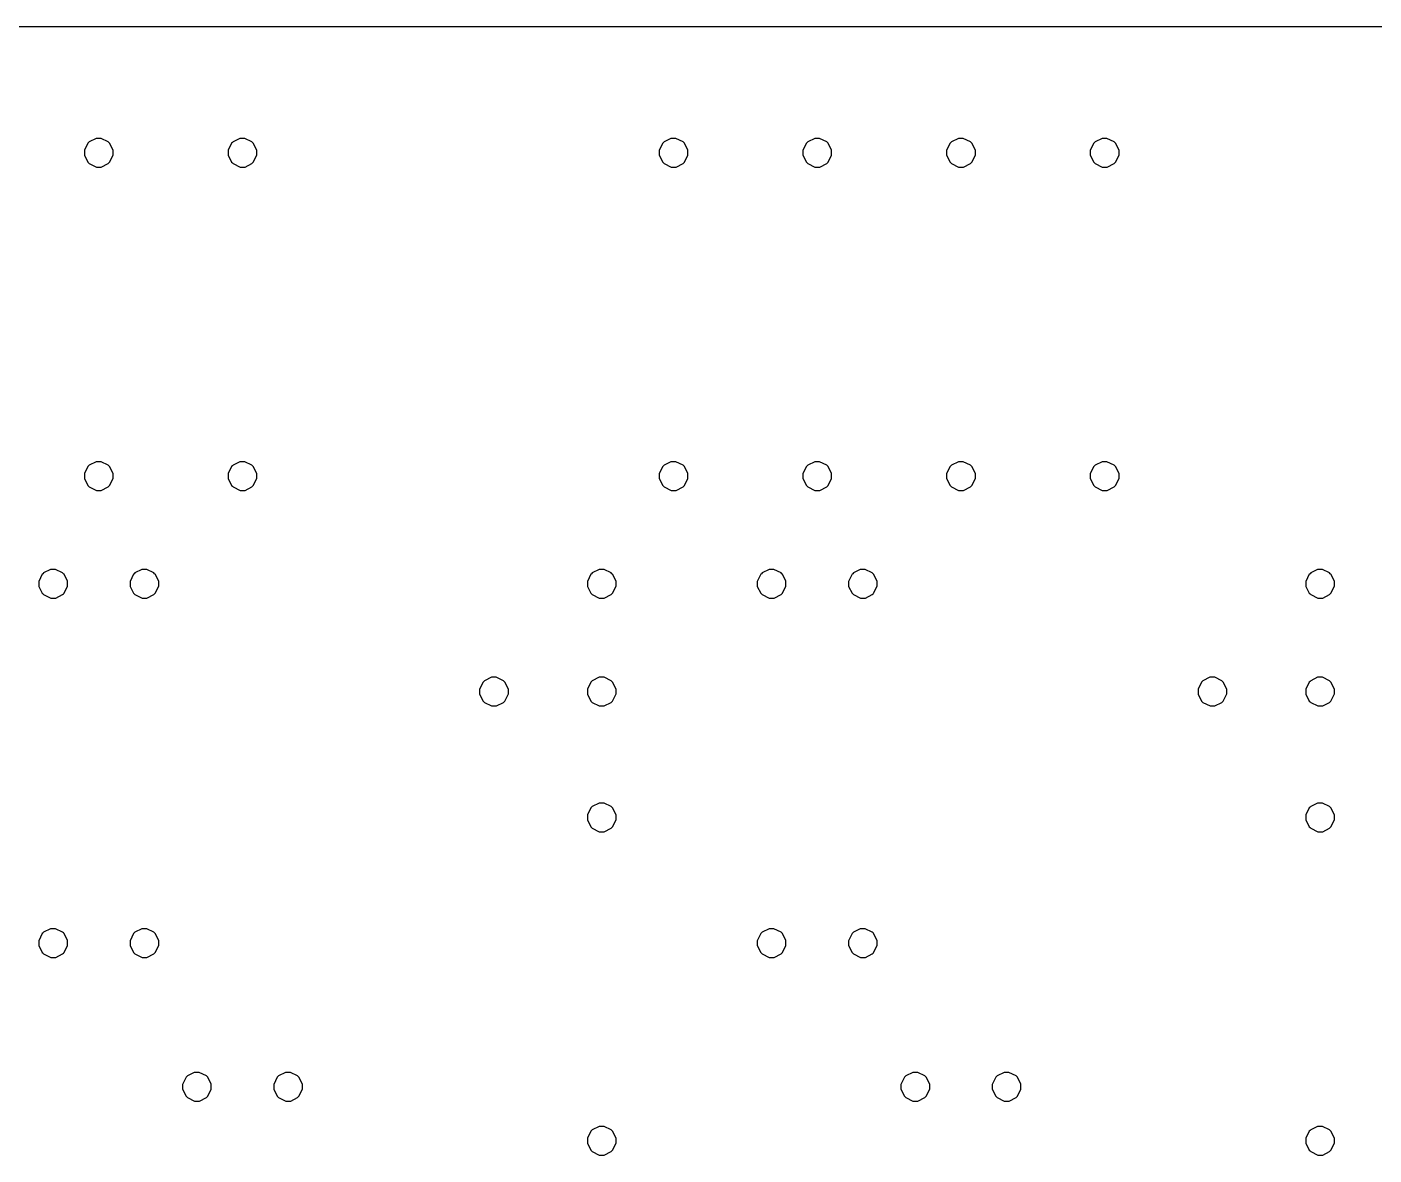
# Model space of a CAD drawing. Extents: x 0 to 294, y 0 to 70.
# Drawn here: x 36.5 to 74, y 38.6 to 70 of the extents above; entities that cross this region are included whole.
import ezdxf

# ---------------------------------------------------------------- set-up
doc = ezdxf.new("R2010")
doc.units = 0
doc.layers.get('0').update_dxf_attribs({"linetype": 'CONTINUOUS'})

msp = doc.modelspace()

# ---------------------------------------------------------------- linework, layer by layer
at = {"color": 0}
for p, q in [((55.1243, 70.0003), (0, 70.0003)), ((220.5, 70.0003), (55.1243, 70.0003)), ((38.1977, 66.7646), (38.1, 66.566)), ((38.2171, 66.7826), (38.1977, 66.7646)), ((38.2351, 66.8016), (38.2171, 66.7826)), ((38.4281, 66.8997), (38.2351, 66.8016)), ((38.4997, 66.8997), (38.4281, 66.8997)), ((38.5643, 66.8997), (38.4997, 66.8997)), ((38.7629, 66.8016), (38.5643, 66.8997)), ((38.7823, 66.7826), (38.7629, 66.8016)), ((38.7999, 66.7646), (38.7823, 66.7826)), ((38.8994, 66.5716), (38.7999, 66.7646)), ((42.1982, 66.7646), (42.1005, 66.566)), ((42.2176, 66.7826), (42.1982, 66.7646)), ((42.2356, 66.8016), (42.2176, 66.7826)), ((42.4286, 66.8997), (42.2356, 66.8016)), ((42.5002, 66.8997), (42.4286, 66.8997)), ((42.5648, 66.8997), (42.5002, 66.8997)), ((42.7634, 66.8016), (42.5648, 66.8997)), ((42.7824, 66.7826), (42.7634, 66.8016)), ((42.8004, 66.7646), (42.7824, 66.7826)), ((42.8995, 66.5716), (42.8004, 66.7646)), ((54.1983, 66.7646), (54.1002, 66.566)), ((54.2177, 66.7826), (54.1983, 66.7646)), ((54.2354, 66.8016), (54.2177, 66.7826)), ((54.4283, 66.8997), (54.2354, 66.8016)), ((54.4999, 66.8997), (54.4283, 66.8997)), ((54.5648, 66.8997), (54.4999, 66.8997)), ((54.7631, 66.8016), (54.5648, 66.8997)), ((54.7825, 66.7826), (54.7631, 66.8016)), ((54.8005, 66.7646), (54.7825, 66.7826)), ((54.8996, 66.5716), (54.8005, 66.7646)), ((58.1974, 66.7646), (58.0993, 66.566)), ((58.2164, 66.7826), (58.1974, 66.7646)), ((58.2344, 66.8016), (58.2164, 66.7826)), ((58.4288, 66.8997), (58.2344, 66.8016)), ((58.5004, 66.8997), (58.4288, 66.8997)), ((58.5653, 66.8997), (58.5004, 66.8997)), ((58.7636, 66.8016), (58.5653, 66.8997)), ((58.783, 66.7826), (58.7636, 66.8016)), ((58.801, 66.7646), (58.783, 66.7826)), ((58.9001, 66.5716), (58.801, 66.7646)), ((62.1979, 66.7646), (62.0998, 66.566)), ((62.2169, 66.7826), (62.1979, 66.7646)), ((62.2349, 66.8016), (62.2169, 66.7826)), ((62.4279, 66.8997), (62.2349, 66.8016)), ((62.4995, 66.8997), (62.4279, 66.8997)), ((62.5658, 66.8997), (62.4995, 66.8997)), ((62.7641, 66.8016), (62.5658, 66.8997)), ((62.7835, 66.7826), (62.7641, 66.8016)), ((62.8015, 66.7646), (62.7835, 66.7826)), ((62.9006, 66.5716), (62.8015, 66.7646)), ((66.198, 66.7646), (66.1003, 66.566)), ((66.2174, 66.7826), (66.198, 66.7646)), ((66.2354, 66.8016), (66.2174, 66.7826)), ((66.4284, 66.8997), (66.2354, 66.8016)), ((66.5, 66.8997), (66.4284, 66.8997)), ((66.5649, 66.8997), (66.5, 66.8997)), ((66.7632, 66.8016), (66.5649, 66.8997)), ((66.7826, 66.7826), (66.7632, 66.8016)), ((66.8002, 66.7646), (66.7826, 66.7826)), ((66.8997, 66.5716), (66.8002, 66.7646)), ((38.1, 66.566), (38.1, 66.5)), ((38.1, 66.5), (38.1, 66.4298)), ((38.1, 66.4298), (38.1977, 66.2368)), ((38.7999, 66.2368), (38.8994, 66.4351)), ((38.8994, 66.5), (38.8994, 66.5716)), ((38.8994, 66.4351), (38.8994, 66.5)), ((42.1005, 66.566), (42.1005, 66.5)), ((42.1005, 66.5), (42.1005, 66.4298)), ((42.1005, 66.4298), (42.1982, 66.2368)), ((42.8004, 66.2368), (42.8995, 66.4351)), ((42.8995, 66.5), (42.8995, 66.5716)), ((42.8995, 66.4351), (42.8995, 66.5)), ((54.1002, 66.566), (54.1002, 66.5)), ((54.1002, 66.5), (54.1002, 66.4298)), ((54.1002, 66.4298), (54.1983, 66.2368)), ((54.8005, 66.2368), (54.8996, 66.4351)), ((54.8996, 66.5), (54.8996, 66.5716)), ((54.8996, 66.4351), (54.8996, 66.5)), ((58.0993, 66.566), (58.0993, 66.5)), ((58.0993, 66.5), (58.0993, 66.4298)), ((58.0993, 66.4298), (58.1974, 66.2368)), ((58.801, 66.2368), (58.9001, 66.4351)), ((58.9001, 66.5), (58.9001, 66.5716)), ((58.9001, 66.4351), (58.9001, 66.5)), ((62.0998, 66.566), (62.0998, 66.5)), ((62.0998, 66.5), (62.0998, 66.4298)), ((62.0998, 66.4298), (62.1979, 66.2368)), ((62.8015, 66.2368), (62.9006, 66.4351)), ((62.9006, 66.5), (62.9006, 66.5716)), ((62.9006, 66.4351), (62.9006, 66.5)), ((66.1003, 66.566), (66.1003, 66.5)), ((66.1003, 66.5), (66.1003, 66.4298)), ((66.1003, 66.4298), (66.198, 66.2368)), ((66.8002, 66.2368), (66.8997, 66.4351)), ((66.8997, 66.5), (66.8997, 66.5716)), ((66.8997, 66.4351), (66.8997, 66.5)), ((38.1977, 66.2368), (38.2171, 66.2174)), ((38.2171, 66.2174), (38.2351, 66.1995)), ((38.2351, 66.1995), (38.4334, 66.1003)), ((38.4334, 66.1003), (38.4997, 66.1003)), ((38.4997, 66.1003), (38.5699, 66.1003)), ((38.5699, 66.1003), (38.7629, 66.1995)), ((38.7629, 66.1995), (38.7823, 66.2174)), ((38.7823, 66.2174), (38.7999, 66.2368)), ((42.1982, 66.2368), (42.2176, 66.2174)), ((42.2176, 66.2174), (42.2356, 66.1995)), ((42.2356, 66.1995), (42.4339, 66.1003)), ((42.4339, 66.1003), (42.5002, 66.1003)), ((42.5002, 66.1003), (42.5704, 66.1003)), ((42.5704, 66.1003), (42.7634, 66.1995)), ((42.7634, 66.1995), (42.7824, 66.2174)), ((42.7824, 66.2174), (42.8004, 66.2368)), ((54.1983, 66.2368), (54.2177, 66.2174)), ((54.2177, 66.2174), (54.2354, 66.1995)), ((54.2354, 66.1995), (54.434, 66.1003)), ((54.434, 66.1003), (54.4999, 66.1003)), ((54.4999, 66.1003), (54.5705, 66.1003)), ((54.5705, 66.1003), (54.7631, 66.1995)), ((54.7631, 66.1995), (54.7825, 66.2174)), ((54.7825, 66.2174), (54.8005, 66.2368)), ((58.1974, 66.2368), (58.2164, 66.2174)), ((58.2164, 66.2174), (58.2344, 66.1995)), ((58.2344, 66.1995), (58.4331, 66.1003)), ((58.4331, 66.1003), (58.5004, 66.1003)), ((58.5004, 66.1003), (58.5706, 66.1003)), ((58.5706, 66.1003), (58.7636, 66.1995)), ((58.7636, 66.1995), (58.783, 66.2174)), ((58.783, 66.2174), (58.801, 66.2368)), ((62.1979, 66.2368), (62.2169, 66.2174)), ((62.2169, 66.2174), (62.2349, 66.1995)), ((62.2349, 66.1995), (62.4336, 66.1003)), ((62.4336, 66.1003), (62.4995, 66.1003)), ((62.4995, 66.1003), (62.5697, 66.1003)), ((62.5697, 66.1003), (62.7641, 66.1995)), ((62.7641, 66.1995), (62.7835, 66.2174)), ((62.7835, 66.2174), (62.8015, 66.2368)), ((66.198, 66.2368), (66.2174, 66.2174)), ((66.2174, 66.2174), (66.2354, 66.1995)), ((66.2354, 66.1995), (66.4337, 66.1003)), ((66.4337, 66.1003), (66.5, 66.1003)), ((66.5, 66.1003), (66.5702, 66.1003)), ((66.5702, 66.1003), (66.7632, 66.1995)), ((66.7632, 66.1995), (66.7826, 66.2174)), ((66.7826, 66.2174), (66.8002, 66.2368)), ((38.1977, 57.7645), (38.1, 57.5663)), ((38.2171, 57.7825), (38.1977, 57.7645)), ((38.2351, 57.8019), (38.2171, 57.7825)), ((38.4281, 57.8997), (38.2351, 57.8019)), ((38.4997, 57.8997), (38.4281, 57.8997)), ((38.5643, 57.8997), (38.4997, 57.8997)), ((38.7629, 57.8019), (38.5643, 57.8997)), ((38.7823, 57.7825), (38.7629, 57.8019)), ((38.7999, 57.7645), (38.7823, 57.7825)), ((38.8994, 57.5716), (38.7999, 57.7645)), ((42.1982, 57.7645), (42.1005, 57.5663)), ((42.2176, 57.7825), (42.1982, 57.7645)), ((42.2356, 57.8019), (42.2176, 57.7825)), ((42.4286, 57.8997), (42.2356, 57.8019)), ((42.5002, 57.8997), (42.4286, 57.8997)), ((42.5648, 57.8997), (42.5002, 57.8997)), ((42.7634, 57.8019), (42.5648, 57.8997)), ((42.7824, 57.7825), (42.7634, 57.8019)), ((42.8004, 57.7645), (42.7824, 57.7825)), ((42.8995, 57.5716), (42.8004, 57.7645)), ((54.1983, 57.7645), (54.1002, 57.5663)), ((54.2177, 57.7825), (54.1983, 57.7645)), ((54.2354, 57.8019), (54.2177, 57.7825)), ((54.4283, 57.8997), (54.2354, 57.8019)), ((54.4999, 57.8997), (54.4283, 57.8997)), ((54.5648, 57.8997), (54.4999, 57.8997)), ((54.7631, 57.8019), (54.5648, 57.8997)), ((54.7825, 57.7825), (54.7631, 57.8019)), ((54.8005, 57.7645), (54.7825, 57.7825)), ((54.8996, 57.5716), (54.8005, 57.7645)), ((58.1974, 57.7645), (58.0993, 57.5663)), ((58.2164, 57.7825), (58.1974, 57.7645)), ((58.2344, 57.8019), (58.2164, 57.7825)), ((58.4288, 57.8997), (58.2344, 57.8019)), ((58.5004, 57.8997), (58.4288, 57.8997)), ((58.5653, 57.8997), (58.5004, 57.8997)), ((58.7636, 57.8019), (58.5653, 57.8997)), ((58.783, 57.7825), (58.7636, 57.8019)), ((58.801, 57.7645), (58.783, 57.7825)), ((58.9001, 57.5716), (58.801, 57.7645)), ((62.1979, 57.7645), (62.0998, 57.5663)), ((62.2169, 57.7825), (62.1979, 57.7645)), ((62.2349, 57.8019), (62.2169, 57.7825)), ((62.4279, 57.8997), (62.2349, 57.8019)), ((62.4995, 57.8997), (62.4279, 57.8997)), ((62.5658, 57.8997), (62.4995, 57.8997)), ((62.7641, 57.8019), (62.5658, 57.8997)), ((62.7835, 57.7825), (62.7641, 57.8019)), ((62.8015, 57.7645), (62.7835, 57.7825)), ((62.9006, 57.5716), (62.8015, 57.7645)), ((66.198, 57.7645), (66.1003, 57.5663)), ((66.2174, 57.7825), (66.198, 57.7645)), ((66.2354, 57.8019), (66.2174, 57.7825)), ((66.4284, 57.8997), (66.2354, 57.8019)), ((66.5, 57.8997), (66.4284, 57.8997)), ((66.5649, 57.8997), (66.5, 57.8997)), ((66.7632, 57.8019), (66.5649, 57.8997)), ((66.7826, 57.7825), (66.7632, 57.8019)), ((66.8002, 57.7645), (66.7826, 57.7825)), ((66.8997, 57.5716), (66.8002, 57.7645)), ((38.1, 57.5663), (38.1, 57.5)), ((38.1, 57.5), (38.1, 57.4298)), ((38.1, 57.4298), (38.1977, 57.2368)), ((38.7999, 57.2368), (38.8994, 57.4354)), ((38.8994, 57.5), (38.8994, 57.5716)), ((38.8994, 57.4354), (38.8994, 57.5)), ((42.1005, 57.5663), (42.1005, 57.5)), ((42.1005, 57.5), (42.1005, 57.4298)), ((42.1005, 57.4298), (42.1982, 57.2368)), ((42.8004, 57.2368), (42.8995, 57.4354)), ((42.8995, 57.5), (42.8995, 57.5716)), ((42.8995, 57.4354), (42.8995, 57.5)), ((54.1002, 57.5663), (54.1002, 57.5)), ((54.1002, 57.5), (54.1002, 57.4298)), ((54.1002, 57.4298), (54.1983, 57.2368)), ((54.8005, 57.2368), (54.8996, 57.4354)), ((54.8996, 57.5), (54.8996, 57.5716)), ((54.8996, 57.4354), (54.8996, 57.5)), ((58.0993, 57.5663), (58.0993, 57.5)), ((58.0993, 57.5), (58.0993, 57.4298)), ((58.0993, 57.4298), (58.1974, 57.2368)), ((58.801, 57.2368), (58.9001, 57.4354)), ((58.9001, 57.5), (58.9001, 57.5716)), ((58.9001, 57.4354), (58.9001, 57.5)), ((62.0998, 57.5663), (62.0998, 57.5)), ((62.0998, 57.5), (62.0998, 57.4298)), ((62.0998, 57.4298), (62.1979, 57.2368)), ((62.8015, 57.2368), (62.9006, 57.4354)), ((62.9006, 57.5), (62.9006, 57.5716)), ((62.9006, 57.4354), (62.9006, 57.5)), ((66.1003, 57.5663), (66.1003, 57.5)), ((66.1003, 57.5), (66.1003, 57.4298)), ((66.1003, 57.4298), (66.198, 57.2368)), ((66.8002, 57.2368), (66.8997, 57.4354)), ((66.8997, 57.5), (66.8997, 57.5716)), ((66.8997, 57.4354), (66.8997, 57.5)), ((38.1977, 57.2368), (38.2171, 57.2174)), ((38.2171, 57.2174), (38.2351, 57.1997)), ((38.2351, 57.1997), (38.4334, 57.1003)), ((38.4334, 57.1003), (38.4997, 57.1003)), ((38.4997, 57.1003), (38.5699, 57.1003)), ((38.5699, 57.1003), (38.7629, 57.1997)), ((38.7629, 57.1997), (38.7823, 57.2174)), ((38.7823, 57.2174), (38.7999, 57.2368)), ((42.1982, 57.2368), (42.2176, 57.2174)), ((42.2176, 57.2174), (42.2356, 57.1997)), ((42.2356, 57.1997), (42.4339, 57.1003)), ((42.4339, 57.1003), (42.5002, 57.1003)), ((42.5002, 57.1003), (42.5704, 57.1003)), ((42.5704, 57.1003), (42.7634, 57.1997)), ((42.7634, 57.1997), (42.7824, 57.2174)), ((42.7824, 57.2174), (42.8004, 57.2368)), ((54.1983, 57.2368), (54.2177, 57.2174)), ((54.2177, 57.2174), (54.2354, 57.1997)), ((54.2354, 57.1997), (54.434, 57.1003)), ((54.434, 57.1003), (54.4999, 57.1003)), ((54.4999, 57.1003), (54.5705, 57.1003)), ((54.5705, 57.1003), (54.7631, 57.1997)), ((54.7631, 57.1997), (54.7825, 57.2174)), ((54.7825, 57.2174), (54.8005, 57.2368)), ((58.1974, 57.2368), (58.2164, 57.2174)), ((58.2164, 57.2174), (58.2344, 57.1997)), ((58.2344, 57.1997), (58.4331, 57.1003)), ((58.4331, 57.1003), (58.5004, 57.1003)), ((58.5004, 57.1003), (58.5706, 57.1003)), ((58.5706, 57.1003), (58.7636, 57.1997)), ((58.7636, 57.1997), (58.783, 57.2174)), ((58.783, 57.2174), (58.801, 57.2368)), ((62.1979, 57.2368), (62.2169, 57.2174)), ((62.2169, 57.2174), (62.2349, 57.1997)), ((62.2349, 57.1997), (62.4336, 57.1003)), ((62.4336, 57.1003), (62.4995, 57.1003)), ((62.4995, 57.1003), (62.5697, 57.1003)), ((62.5697, 57.1003), (62.7641, 57.1997)), ((62.7641, 57.1997), (62.7835, 57.2174)), ((62.7835, 57.2174), (62.8015, 57.2368)), ((66.198, 57.2368), (66.2174, 57.2174)), ((66.2174, 57.2174), (66.2354, 57.1997)), ((66.2354, 57.1997), (66.4337, 57.1003)), ((66.4337, 57.1003), (66.5, 57.1003)), ((66.5, 57.1003), (66.5702, 57.1003)), ((66.5702, 57.1003), (66.7632, 57.1997)), ((66.7632, 57.1997), (66.7826, 57.2174)), ((66.7826, 57.2174), (66.8002, 57.2368)), ((36.9274, 54.7645), (36.8293, 54.5663)), ((36.9464, 54.7825), (36.9274, 54.7645)), ((36.9644, 54.8019), (36.9464, 54.7825)), ((37.1588, 54.8996), (36.9644, 54.8019)), ((37.2304, 54.8996), (37.1588, 54.8996)), ((37.2953, 54.8996), (37.2304, 54.8996)), ((37.4936, 54.8019), (37.2953, 54.8996)), ((37.513, 54.7825), (37.4936, 54.8019)), ((37.531, 54.7645), (37.513, 54.7825)), ((37.6301, 54.5715), (37.531, 54.7645)), ((39.4684, 54.7645), (39.3707, 54.5663)), ((39.4878, 54.7825), (39.4684, 54.7645)), ((39.5055, 54.8019), (39.4878, 54.7825)), ((39.6984, 54.8996), (39.5055, 54.8019)), ((39.7701, 54.8996), (39.6984, 54.8996)), ((39.835, 54.8996), (39.7701, 54.8996)), ((40.0332, 54.8019), (39.835, 54.8996)), ((40.0526, 54.7825), (40.0332, 54.8019)), ((40.0706, 54.7645), (40.0526, 54.7825)), ((40.1697, 54.5715), (40.0706, 54.7645)), ((52.1974, 54.7645), (52.0996, 54.5663)), ((52.2168, 54.7825), (52.1974, 54.7645)), ((52.2344, 54.8019), (52.2168, 54.7825)), ((52.4288, 54.8996), (52.2344, 54.8019)), ((52.5004, 54.8996), (52.4288, 54.8996)), ((52.5653, 54.8996), (52.5004, 54.8996)), ((52.7636, 54.8019), (52.5653, 54.8996)), ((52.783, 54.7825), (52.7636, 54.8019)), ((52.801, 54.7645), (52.783, 54.7825)), ((52.9001, 54.5715), (52.801, 54.7645)), ((56.9281, 54.7645), (56.8304, 54.5663)), ((56.9475, 54.7825), (56.9281, 54.7645)), ((56.9655, 54.8019), (56.9475, 54.7825)), ((57.1581, 54.8996), (56.9655, 54.8019)), ((57.2301, 54.8996), (57.1581, 54.8996)), ((57.2946, 54.8996), (57.2301, 54.8996)), ((57.4933, 54.8019), (57.2946, 54.8996)), ((57.5123, 54.7825), (57.4933, 54.8019)), ((57.5303, 54.7645), (57.5123, 54.7825)), ((57.6294, 54.5715), (57.5303, 54.7645)), ((59.4678, 54.7645), (59.37, 54.5663)), ((59.4872, 54.7825), (59.4678, 54.7645)), ((59.5051, 54.8019), (59.4872, 54.7825)), ((59.6981, 54.8996), (59.5051, 54.8019)), ((59.7697, 54.8996), (59.6981, 54.8996)), ((59.8343, 54.8996), (59.7697, 54.8996)), ((60.0329, 54.8019), (59.8343, 54.8996)), ((60.0523, 54.7825), (60.0329, 54.8019)), ((60.0699, 54.7645), (60.0523, 54.7825)), ((60.1694, 54.5715), (60.0699, 54.7645)), ((72.1981, 54.7645), (72.1004, 54.5663)), ((72.2175, 54.7825), (72.1981, 54.7645)), ((72.2355, 54.8019), (72.2175, 54.7825)), ((72.4285, 54.8996), (72.2355, 54.8019)), ((72.5001, 54.8996), (72.4285, 54.8996)), ((72.5646, 54.8996), (72.5001, 54.8996)), ((72.7632, 54.8019), (72.5646, 54.8996)), ((72.7826, 54.7825), (72.7632, 54.8019)), ((72.8003, 54.7645), (72.7826, 54.7825)), ((72.8998, 54.5715), (72.8003, 54.7645)), ((36.8293, 54.5663), (36.8293, 54.4999)), ((36.8293, 54.4999), (36.8293, 54.4297)), ((36.8293, 54.4297), (36.9274, 54.2368)), ((37.531, 54.2368), (37.6301, 54.4354)), ((37.6301, 54.4999), (37.6301, 54.5715)), ((37.6301, 54.4354), (37.6301, 54.4999)), ((39.3707, 54.5663), (39.3707, 54.4999)), ((39.3707, 54.4999), (39.3707, 54.4297)), ((39.3707, 54.4297), (39.4684, 54.2368)), ((40.0706, 54.2368), (40.1697, 54.4354)), ((40.1697, 54.4999), (40.1697, 54.5715)), ((40.1697, 54.4354), (40.1697, 54.4999)), ((52.0996, 54.5663), (52.0996, 54.4999)), ((52.0996, 54.4999), (52.0996, 54.4297)), ((52.0996, 54.4297), (52.1974, 54.2368)), ((52.801, 54.2368), (52.9001, 54.4354)), ((52.9001, 54.4999), (52.9001, 54.5715)), ((52.9001, 54.4354), (52.9001, 54.4999)), ((56.8304, 54.5663), (56.8304, 54.4999)), ((56.8304, 54.4999), (56.8304, 54.4297)), ((56.8304, 54.4297), (56.9281, 54.2368)), ((57.5303, 54.2368), (57.6294, 54.4354)), ((57.6294, 54.4999), (57.6294, 54.5715)), ((57.6294, 54.4354), (57.6294, 54.4999)), ((59.37, 54.5663), (59.37, 54.4999)), ((59.37, 54.4999), (59.37, 54.4297)), ((59.37, 54.4297), (59.4678, 54.2368)), ((60.0699, 54.2368), (60.1694, 54.4354)), ((60.1694, 54.4999), (60.1694, 54.5715)), ((60.1694, 54.4354), (60.1694, 54.4999)), ((72.1004, 54.5663), (72.1004, 54.4999)), ((72.1004, 54.4999), (72.1004, 54.4297)), ((72.1004, 54.4297), (72.1981, 54.2368)), ((72.8003, 54.2368), (72.8998, 54.4354)), ((72.8998, 54.4999), (72.8998, 54.5715)), ((72.8998, 54.4354), (72.8998, 54.4999)), ((36.9274, 54.2368), (36.9464, 54.2177)), ((36.9464, 54.2177), (36.9644, 54.1997)), ((36.9644, 54.1997), (37.163, 54.1002)), ((37.163, 54.1002), (37.2304, 54.1002)), ((37.2304, 54.1002), (37.3006, 54.1002)), ((37.3006, 54.1002), (37.4936, 54.1997)), ((37.4936, 54.1997), (37.513, 54.2177)), ((37.513, 54.2177), (37.531, 54.2368)), ((39.4684, 54.2368), (39.4878, 54.2177)), ((39.4878, 54.2177), (39.5055, 54.1997)), ((39.5055, 54.1997), (39.7041, 54.1002)), ((39.7041, 54.1002), (39.7701, 54.1002)), ((39.7701, 54.1002), (39.8406, 54.1002)), ((39.8406, 54.1002), (40.0332, 54.1997)), ((40.0332, 54.1997), (40.0526, 54.2177)), ((40.0526, 54.2177), (40.0706, 54.2368)), ((52.1974, 54.2368), (52.2168, 54.2177)), ((52.2168, 54.2177), (52.2344, 54.1997)), ((52.2344, 54.1997), (52.433, 54.1002)), ((52.433, 54.1002), (52.5004, 54.1002)), ((52.5004, 54.1002), (52.5709, 54.1002)), ((52.5709, 54.1002), (52.7636, 54.1997)), ((52.7636, 54.1997), (52.783, 54.2177)), ((52.783, 54.2177), (52.801, 54.2368)), ((56.9281, 54.2368), (56.9475, 54.2177)), ((56.9475, 54.2177), (56.9655, 54.1997)), ((56.9655, 54.1997), (57.1638, 54.1002)), ((57.1638, 54.1002), (57.2301, 54.1002)), ((57.2301, 54.1002), (57.3003, 54.1002)), ((57.3003, 54.1002), (57.4933, 54.1997)), ((57.4933, 54.1997), (57.5123, 54.2177)), ((57.5123, 54.2177), (57.5303, 54.2368)), ((59.4678, 54.2368), (59.4872, 54.2177)), ((59.4872, 54.2177), (59.5051, 54.1997)), ((59.5051, 54.1997), (59.7034, 54.1002)), ((59.7034, 54.1002), (59.7697, 54.1002)), ((59.7697, 54.1002), (59.8399, 54.1002)), ((59.8399, 54.1002), (60.0329, 54.1997)), ((60.0329, 54.1997), (60.0523, 54.2177)), ((60.0523, 54.2177), (60.0699, 54.2368)), ((72.1981, 54.2368), (72.2175, 54.2177)), ((72.2175, 54.2177), (72.2355, 54.1997)), ((72.2355, 54.1997), (72.4337, 54.1002)), ((72.4337, 54.1002), (72.5001, 54.1002)), ((72.5001, 54.1002), (72.5703, 54.1002)), ((72.5703, 54.1002), (72.7632, 54.1997)), ((72.7632, 54.1997), (72.7826, 54.2177)), ((72.7826, 54.2177), (72.8003, 54.2368)), ((49.1973, 51.7645), (49.0996, 51.5662)), ((49.2167, 51.7825), (49.1973, 51.7645)), ((49.2347, 51.8019), (49.2167, 51.7825)), ((49.4288, 51.8996), (49.2347, 51.8019)), ((49.5004, 51.8996), (49.4288, 51.8996)), ((49.5653, 51.8996), (49.5004, 51.8996)), ((49.7639, 51.8019), (49.5653, 51.8996)), ((49.7829, 51.7825), (49.7639, 51.8019)), ((49.8009, 51.7645), (49.7829, 51.7825)), ((49.9001, 51.5719), (49.8009, 51.7645)), ((52.1974, 51.7645), (52.0996, 51.5662)), ((52.2168, 51.7825), (52.1974, 51.7645)), ((52.2344, 51.8019), (52.2168, 51.7825)), ((52.4288, 51.8996), (52.2344, 51.8019)), ((52.5004, 51.8996), (52.4288, 51.8996)), ((52.5653, 51.8996), (52.5004, 51.8996)), ((52.7636, 51.8019), (52.5653, 51.8996)), ((52.783, 51.7825), (52.7636, 51.8019)), ((52.801, 51.7645), (52.783, 51.7825)), ((52.9001, 51.5719), (52.801, 51.7645)), ((69.1981, 51.7645), (69.1003, 51.5662)), ((69.2175, 51.7825), (69.1981, 51.7645)), ((69.2355, 51.8019), (69.2175, 51.7825)), ((69.4284, 51.8996), (69.2355, 51.8019)), ((69.5, 51.8996), (69.4284, 51.8996)), ((69.5646, 51.8996), (69.5, 51.8996)), ((69.7632, 51.8019), (69.5646, 51.8996)), ((69.7826, 51.7825), (69.7632, 51.8019)), ((69.8003, 51.7645), (69.7826, 51.7825)), ((69.8997, 51.5719), (69.8003, 51.7645)), ((72.1981, 51.7645), (72.1004, 51.5662)), ((72.2175, 51.7825), (72.1981, 51.7645)), ((72.2355, 51.8019), (72.2175, 51.7825)), ((72.4285, 51.8996), (72.2355, 51.8019)), ((72.5001, 51.8996), (72.4285, 51.8996)), ((72.5646, 51.8996), (72.5001, 51.8996)), ((72.7632, 51.8019), (72.5646, 51.8996)), ((72.7826, 51.7825), (72.7632, 51.8019)), ((72.8003, 51.7645), (72.7826, 51.7825)), ((72.8998, 51.5719), (72.8003, 51.7645)), ((49.0996, 51.5662), (49.0996, 51.4999)), ((49.0996, 51.4999), (49.0996, 51.4297)), ((49.0996, 51.4297), (49.1973, 51.2367)), ((49.8009, 51.2367), (49.9001, 51.4354)), ((49.9001, 51.4999), (49.9001, 51.5719)), ((49.9001, 51.4354), (49.9001, 51.4999)), ((52.0996, 51.5662), (52.0996, 51.4999)), ((52.0996, 51.4999), (52.0996, 51.4297)), ((52.0996, 51.4297), (52.1974, 51.2367)), ((52.801, 51.2367), (52.9001, 51.4354)), ((52.9001, 51.4999), (52.9001, 51.5719)), ((52.9001, 51.4354), (52.9001, 51.4999)), ((69.1003, 51.5662), (69.1003, 51.4999)), ((69.1003, 51.4999), (69.1003, 51.4297)), ((69.1003, 51.4297), (69.1981, 51.2367)), ((69.8003, 51.2367), (69.8997, 51.4354)), ((69.8997, 51.4999), (69.8997, 51.5719)), ((69.8997, 51.4354), (69.8997, 51.4999)), ((72.1004, 51.5662), (72.1004, 51.4999)), ((72.1004, 51.4999), (72.1004, 51.4297)), ((72.1004, 51.4297), (72.1981, 51.2367)), ((72.8003, 51.2367), (72.8998, 51.4354)), ((72.8998, 51.4999), (72.8998, 51.5719)), ((72.8998, 51.4354), (72.8998, 51.4999)), ((49.1973, 51.2367), (49.2167, 51.2177)), ((49.2167, 51.2177), (49.2347, 51.1997)), ((49.2347, 51.1997), (49.433, 51.1006)), ((49.433, 51.1006), (49.5004, 51.1006)), ((49.5004, 51.1006), (49.5709, 51.1006)), ((49.5709, 51.1006), (49.7639, 51.1997)), ((49.7639, 51.1997), (49.7829, 51.2177)), ((49.7829, 51.2177), (49.8009, 51.2367)), ((52.1974, 51.2367), (52.2168, 51.2177)), ((52.2168, 51.2177), (52.2344, 51.1997)), ((52.2344, 51.1997), (52.433, 51.1006)), ((52.433, 51.1006), (52.5004, 51.1006)), ((52.5004, 51.1006), (52.5709, 51.1006)), ((52.5709, 51.1006), (52.7636, 51.1997)), ((52.7636, 51.1997), (52.783, 51.2177)), ((52.783, 51.2177), (52.801, 51.2367)), ((69.1981, 51.2367), (69.2175, 51.2177)), ((69.2175, 51.2177), (69.2355, 51.1997)), ((69.2355, 51.1997), (69.4337, 51.1006)), ((69.4337, 51.1006), (69.5, 51.1006)), ((69.5, 51.1006), (69.5702, 51.1006)), ((69.5702, 51.1006), (69.7632, 51.1997)), ((69.7632, 51.1997), (69.7826, 51.2177)), ((69.7826, 51.2177), (69.8003, 51.2367)), ((72.1981, 51.2367), (72.2175, 51.2177)), ((72.2175, 51.2177), (72.2355, 51.1997)), ((72.2355, 51.1997), (72.4337, 51.1006)), ((72.4337, 51.1006), (72.5001, 51.1006)), ((72.5001, 51.1006), (72.5703, 51.1006)), ((72.5703, 51.1006), (72.7632, 51.1997)), ((72.7632, 51.1997), (72.7826, 51.2177)), ((72.7826, 51.2177), (72.8003, 51.2367)), ((52.4288, 48.3993), (52.2344, 48.3016)), ((52.5004, 48.3993), (52.4288, 48.3993)), ((52.5653, 48.3993), (52.5004, 48.3993)), ((52.7636, 48.3016), (52.5653, 48.3993)), ((72.4285, 48.3993), (72.2355, 48.3016)), ((72.5001, 48.3993), (72.4285, 48.3993)), ((72.5646, 48.3993), (72.5001, 48.3993)), ((72.7632, 48.3016), (72.5646, 48.3993)), ((52.1974, 48.2646), (52.0996, 48.066)), ((52.0996, 48.066), (52.0996, 48)), ((52.2168, 48.2822), (52.1974, 48.2646)), ((52.2344, 48.3016), (52.2168, 48.2822)), ((52.783, 48.2822), (52.7636, 48.3016)), ((52.801, 48.2646), (52.783, 48.2822)), ((52.9001, 48.0716), (52.801, 48.2646)), ((52.9001, 48), (52.9001, 48.0716)), ((72.1981, 48.2646), (72.1004, 48.066)), ((72.1004, 48.066), (72.1004, 48)), ((72.2175, 48.2822), (72.1981, 48.2646)), ((72.2355, 48.3016), (72.2175, 48.2822)), ((72.7826, 48.2822), (72.7632, 48.3016)), ((72.8003, 48.2646), (72.7826, 48.2822)), ((72.8998, 48.0716), (72.8003, 48.2646)), ((72.8998, 48), (72.8998, 48.0716)), ((52.0996, 48), (52.0996, 47.9294)), ((52.0996, 47.9294), (52.1974, 47.7365)), ((52.1974, 47.7365), (52.2168, 47.7174)), ((52.2168, 47.7174), (52.2344, 47.6994)), ((52.2344, 47.6994), (52.433, 47.6003)), ((52.5709, 47.6003), (52.7636, 47.6994)), ((52.7636, 47.6994), (52.783, 47.7174)), ((52.783, 47.7174), (52.801, 47.7365)), ((52.801, 47.7365), (52.9001, 47.9351)), ((52.9001, 47.9351), (52.9001, 48)), ((72.1004, 48), (72.1004, 47.9294)), ((72.1004, 47.9294), (72.1981, 47.7365)), ((72.1981, 47.7365), (72.2175, 47.7174)), ((72.2175, 47.7174), (72.2355, 47.6994)), ((72.2355, 47.6994), (72.4337, 47.6003)), ((72.5703, 47.6003), (72.7632, 47.6994)), ((72.7632, 47.6994), (72.7826, 47.7174)), ((72.7826, 47.7174), (72.8003, 47.7365)), ((72.8003, 47.7365), (72.8998, 47.9351)), ((72.8998, 47.9351), (72.8998, 48)), ((52.433, 47.6003), (52.5004, 47.6003)), ((52.5004, 47.6003), (52.5709, 47.6003)), ((72.4337, 47.6003), (72.5001, 47.6003)), ((72.5001, 47.6003), (72.5703, 47.6003)), ((36.9274, 44.7643), (36.8293, 44.5657)), ((36.9464, 44.782), (36.9274, 44.7643)), ((36.9644, 44.8014), (36.9464, 44.782)), ((37.1588, 44.8991), (36.9644, 44.8014)), ((37.2304, 44.8991), (37.1588, 44.8991)), ((37.2953, 44.8991), (37.2304, 44.8991)), ((37.4936, 44.8014), (37.2953, 44.8991)), ((37.513, 44.782), (37.4936, 44.8014)), ((37.531, 44.7643), (37.513, 44.782)), ((37.6301, 44.5714), (37.531, 44.7643)), ((39.4684, 44.7643), (39.3707, 44.5657)), ((39.4878, 44.782), (39.4684, 44.7643)), ((39.5055, 44.8014), (39.4878, 44.782)), ((39.6984, 44.8991), (39.5055, 44.8014)), ((39.7701, 44.8991), (39.6984, 44.8991)), ((39.835, 44.8991), (39.7701, 44.8991)), ((40.0332, 44.8014), (39.835, 44.8991)), ((40.0526, 44.782), (40.0332, 44.8014)), ((40.0706, 44.7643), (40.0526, 44.782)), ((40.1697, 44.5714), (40.0706, 44.7643)), ((56.9281, 44.7643), (56.8304, 44.5657)), ((56.9475, 44.782), (56.9281, 44.7643)), ((56.9655, 44.8014), (56.9475, 44.782)), ((57.1581, 44.8991), (56.9655, 44.8014)), ((57.2301, 44.8991), (57.1581, 44.8991)), ((57.2946, 44.8991), (57.2301, 44.8991)), ((57.4933, 44.8014), (57.2946, 44.8991)), ((57.5123, 44.782), (57.4933, 44.8014)), ((57.5303, 44.7643), (57.5123, 44.782)), ((57.6294, 44.5714), (57.5303, 44.7643)), ((59.4678, 44.7643), (59.37, 44.5657)), ((59.4872, 44.782), (59.4678, 44.7643)), ((59.5051, 44.8014), (59.4872, 44.782)), ((59.6981, 44.8991), (59.5051, 44.8014)), ((59.7697, 44.8991), (59.6981, 44.8991)), ((59.8343, 44.8991), (59.7697, 44.8991)), ((60.0329, 44.8014), (59.8343, 44.8991)), ((60.0523, 44.782), (60.0329, 44.8014)), ((60.0699, 44.7643), (60.0523, 44.782)), ((60.1694, 44.5714), (60.0699, 44.7643)), ((36.8293, 44.5657), (36.8293, 44.4997)), ((36.8293, 44.4997), (36.8293, 44.4292)), ((36.8293, 44.4292), (36.9274, 44.2366)), ((37.531, 44.2366), (37.6301, 44.4348)), ((37.6301, 44.4997), (37.6301, 44.5714)), ((37.6301, 44.4348), (37.6301, 44.4997)), ((39.3707, 44.5657), (39.3707, 44.4997)), ((39.3707, 44.4997), (39.3707, 44.4292)), ((39.3707, 44.4292), (39.4684, 44.2366)), ((40.0706, 44.2366), (40.1697, 44.4348)), ((40.1697, 44.4997), (40.1697, 44.5714)), ((40.1697, 44.4348), (40.1697, 44.4997)), ((56.8304, 44.5657), (56.8304, 44.4997)), ((56.8304, 44.4997), (56.8304, 44.4292)), ((56.8304, 44.4292), (56.9281, 44.2366)), ((57.5303, 44.2366), (57.6294, 44.4348)), ((57.6294, 44.4997), (57.6294, 44.5714)), ((57.6294, 44.4348), (57.6294, 44.4997)), ((59.37, 44.5657), (59.37, 44.4997)), ((59.37, 44.4997), (59.37, 44.4292)), ((59.37, 44.4292), (59.4678, 44.2366)), ((60.0699, 44.2366), (60.1694, 44.4348)), ((60.1694, 44.4997), (60.1694, 44.5714)), ((60.1694, 44.4348), (60.1694, 44.4997)), ((36.9274, 44.2366), (36.9464, 44.2172)), ((36.9464, 44.2172), (36.9644, 44.1992)), ((36.9644, 44.1992), (37.163, 44.1)), ((37.163, 44.1), (37.2304, 44.1)), ((37.2304, 44.1), (37.3006, 44.1)), ((37.3006, 44.1), (37.4936, 44.1992)), ((37.4936, 44.1992), (37.513, 44.2172)), ((37.513, 44.2172), (37.531, 44.2366)), ((39.4684, 44.2366), (39.4878, 44.2172)), ((39.4878, 44.2172), (39.5055, 44.1992)), ((39.5055, 44.1992), (39.7041, 44.1)), ((39.7041, 44.1), (39.7701, 44.1)), ((39.7701, 44.1), (39.8406, 44.1)), ((39.8406, 44.1), (40.0332, 44.1992)), ((40.0332, 44.1992), (40.0526, 44.2172)), ((40.0526, 44.2172), (40.0706, 44.2366)), ((56.9281, 44.2366), (56.9475, 44.2172)), ((56.9475, 44.2172), (56.9655, 44.1992)), ((56.9655, 44.1992), (57.1638, 44.1)), ((57.1638, 44.1), (57.2301, 44.1)), ((57.2301, 44.1), (57.3003, 44.1)), ((57.3003, 44.1), (57.4933, 44.1992)), ((57.4933, 44.1992), (57.5123, 44.2172)), ((57.5123, 44.2172), (57.5303, 44.2366)), ((59.4678, 44.2366), (59.4872, 44.2172)), ((59.4872, 44.2172), (59.5051, 44.1992)), ((59.5051, 44.1992), (59.7034, 44.1)), ((59.7034, 44.1), (59.7697, 44.1)), ((59.7697, 44.1), (59.8399, 44.1)), ((59.8399, 44.1), (60.0329, 44.1992)), ((60.0329, 44.1992), (60.0523, 44.2172)), ((60.0523, 44.2172), (60.0699, 44.2366)), ((41.1579, 40.9004), (40.9649, 40.8023)), ((41.2295, 40.9004), (41.1579, 40.9004)), ((41.2958, 40.9004), (41.2295, 40.9004)), ((41.4941, 40.8023), (41.2958, 40.9004)), ((43.6989, 40.9004), (43.5046, 40.8023)), ((43.7705, 40.9004), (43.6989, 40.9004)), ((43.8355, 40.9004), (43.7705, 40.9004)), ((44.0337, 40.8023), (43.8355, 40.9004)), ((61.1586, 40.9004), (60.9646, 40.8023)), ((61.2302, 40.9004), (61.1586, 40.9004)), ((61.2951, 40.9004), (61.2302, 40.9004)), ((61.4938, 40.8023), (61.2951, 40.9004)), ((63.6986, 40.9004), (63.5056, 40.8023)), ((63.7702, 40.9004), (63.6986, 40.9004)), ((63.8348, 40.9004), (63.7702, 40.9004)), ((64.0334, 40.8023), (63.8348, 40.9004)), ((40.9279, 40.7652), (40.8298, 40.5666)), ((40.8298, 40.5666), (40.8298, 40.5007)), ((40.9469, 40.7829), (40.9279, 40.7652)), ((40.9649, 40.8023), (40.9469, 40.7829)), ((41.5135, 40.7829), (41.4941, 40.8023)), ((41.5315, 40.7652), (41.5135, 40.7829)), ((41.6306, 40.5723), (41.5315, 40.7652)), ((41.6306, 40.5007), (41.6306, 40.5723)), ((43.4675, 40.7652), (43.3698, 40.5666)), ((43.3698, 40.5666), (43.3698, 40.5007)), ((43.4869, 40.7829), (43.4675, 40.7652)), ((43.5046, 40.8023), (43.4869, 40.7829)), ((44.0531, 40.7829), (44.0337, 40.8023)), ((44.0711, 40.7652), (44.0531, 40.7829)), ((44.1702, 40.5723), (44.0711, 40.7652)), ((44.1702, 40.5007), (44.1702, 40.5723)), ((60.9272, 40.7652), (60.8295, 40.5666)), ((60.8295, 40.5666), (60.8295, 40.5007)), ((60.9466, 40.7829), (60.9272, 40.7652)), ((60.9646, 40.8023), (60.9466, 40.7829)), ((61.5128, 40.7829), (61.4938, 40.8023)), ((61.5308, 40.7652), (61.5128, 40.7829)), ((61.6299, 40.5723), (61.5308, 40.7652)), ((61.6299, 40.5007), (61.6299, 40.5723)), ((63.4683, 40.7652), (63.3705, 40.5666)), ((63.3705, 40.5666), (63.3705, 40.5007)), ((63.4877, 40.7829), (63.4683, 40.7652)), ((63.5056, 40.8023), (63.4877, 40.7829)), ((64.0524, 40.7829), (64.0334, 40.8023)), ((64.0704, 40.7652), (64.0524, 40.7829)), ((64.1696, 40.5723), (64.0704, 40.7652)), ((64.1696, 40.5007), (64.1696, 40.5723)), ((40.8298, 40.5007), (40.8298, 40.4301)), ((40.8298, 40.4301), (40.9279, 40.2361)), ((40.9279, 40.2361), (40.9469, 40.2167)), ((40.9469, 40.2167), (40.9649, 40.1987)), ((40.9649, 40.1987), (41.1635, 40.0995)), ((41.2997, 40.0995), (41.4941, 40.1987)), ((41.4941, 40.1987), (41.5135, 40.2167)), ((41.5135, 40.2167), (41.5315, 40.2361)), ((41.5315, 40.2361), (41.6306, 40.4343)), ((41.6306, 40.4343), (41.6306, 40.5007)), ((43.3698, 40.5007), (43.3698, 40.4301)), ((43.3698, 40.4301), (43.4675, 40.2361)), ((43.4675, 40.2361), (43.4869, 40.2167)), ((43.4869, 40.2167), (43.5046, 40.1987)), ((43.5046, 40.1987), (43.7032, 40.0995)), ((43.8408, 40.0995), (44.0337, 40.1987)), ((44.0337, 40.1987), (44.0531, 40.2167)), ((44.0531, 40.2167), (44.0711, 40.2361)), ((44.0711, 40.2361), (44.1702, 40.4343)), ((44.1702, 40.4343), (44.1702, 40.5007)), ((60.8295, 40.5007), (60.8295, 40.4301)), ((60.8295, 40.4301), (60.9272, 40.2361)), ((60.9272, 40.2361), (60.9466, 40.2167)), ((60.9466, 40.2167), (60.9646, 40.1987)), ((60.9646, 40.1987), (61.1628, 40.0995)), ((61.3008, 40.0995), (61.4938, 40.1987)), ((61.4938, 40.1987), (61.5128, 40.2167)), ((61.5128, 40.2167), (61.5308, 40.2361)), ((61.5308, 40.2361), (61.6299, 40.4343)), ((61.6299, 40.4343), (61.6299, 40.5007)), ((63.3705, 40.5007), (63.3705, 40.4301)), ((63.3705, 40.4301), (63.4683, 40.2361)), ((63.4683, 40.2361), (63.4877, 40.2167)), ((63.4877, 40.2167), (63.5056, 40.1987)), ((63.5056, 40.1987), (63.7039, 40.0995)), ((63.8404, 40.0995), (64.0334, 40.1987)), ((64.0334, 40.1987), (64.0524, 40.2167)), ((64.0524, 40.2167), (64.0704, 40.2361)), ((64.0704, 40.2361), (64.1696, 40.4343)), ((64.1696, 40.4343), (64.1696, 40.5007)), ((41.1635, 40.0995), (41.2295, 40.0995)), ((41.2295, 40.0995), (41.2997, 40.0995)), ((43.7032, 40.0995), (43.7705, 40.0995)), ((43.7705, 40.0995), (43.8408, 40.0995)), ((61.1628, 40.0995), (61.2302, 40.0995)), ((61.2302, 40.0995), (61.3008, 40.0995)), ((63.7039, 40.0995), (63.7702, 40.0995)), ((63.7702, 40.0995), (63.8404, 40.0995)), ((52.4288, 39.3996), (52.2344, 39.3016)), ((52.5004, 39.3996), (52.4288, 39.3996)), ((52.5653, 39.3996), (52.5004, 39.3996)), ((52.7636, 39.3016), (52.5653, 39.3996)), ((72.4285, 39.3996), (72.2355, 39.3016)), ((72.5001, 39.3996), (72.4285, 39.3996)), ((72.5646, 39.3996), (72.5001, 39.3996)), ((72.7632, 39.3016), (72.5646, 39.3996)), ((52.1974, 39.2645), (52.0996, 39.0659)), ((52.0996, 39.0659), (52.0996, 38.9999)), ((52.2168, 39.2825), (52.1974, 39.2645)), ((52.2344, 39.3016), (52.2168, 39.2825)), ((52.783, 39.2825), (52.7636, 39.3016)), ((52.801, 39.2645), (52.783, 39.2825)), ((52.9001, 39.0715), (52.801, 39.2645)), ((52.9001, 38.9999), (52.9001, 39.0715)), ((72.1981, 39.2645), (72.1004, 39.0659)), ((72.1004, 39.0659), (72.1004, 38.9999)), ((72.2175, 39.2825), (72.1981, 39.2645)), ((72.2355, 39.3016), (72.2175, 39.2825)), ((72.7826, 39.2825), (72.7632, 39.3016)), ((72.8003, 39.2645), (72.7826, 39.2825)), ((72.8998, 39.0715), (72.8003, 39.2645)), ((72.8998, 38.9999), (72.8998, 39.0715)), ((52.0996, 38.9999), (52.0996, 38.9297)), ((52.0996, 38.9297), (52.1974, 38.7368)), ((52.1974, 38.7368), (52.2168, 38.7174)), ((52.2168, 38.7174), (52.2344, 38.6994)), ((52.2344, 38.6994), (52.433, 38.6002)), ((52.5709, 38.6002), (52.7636, 38.6994)), ((52.7636, 38.6994), (52.783, 38.7174)), ((52.783, 38.7174), (52.801, 38.7368)), ((52.801, 38.7368), (52.9001, 38.935)), ((52.9001, 38.935), (52.9001, 38.9999)), ((72.1004, 38.9999), (72.1004, 38.9297)), ((72.1004, 38.9297), (72.1981, 38.7368)), ((72.1981, 38.7368), (72.2175, 38.7174)), ((72.2175, 38.7174), (72.2355, 38.6994)), ((72.2355, 38.6994), (72.4337, 38.6002)), ((72.5703, 38.6002), (72.7632, 38.6994)), ((72.7632, 38.6994), (72.7826, 38.7174)), ((72.7826, 38.7174), (72.8003, 38.7368)), ((72.8003, 38.7368), (72.8998, 38.935)), ((72.8998, 38.935), (72.8998, 38.9999)), ((52.433, 38.6002), (52.5004, 38.6002)), ((52.5004, 38.6002), (52.5709, 38.6002)), ((72.4337, 38.6002), (72.5001, 38.6002)), ((72.5001, 38.6002), (72.5703, 38.6002))]:
    msp.add_line(p, q, dxfattribs=at)

doc.saveas('drawing.dxf')
